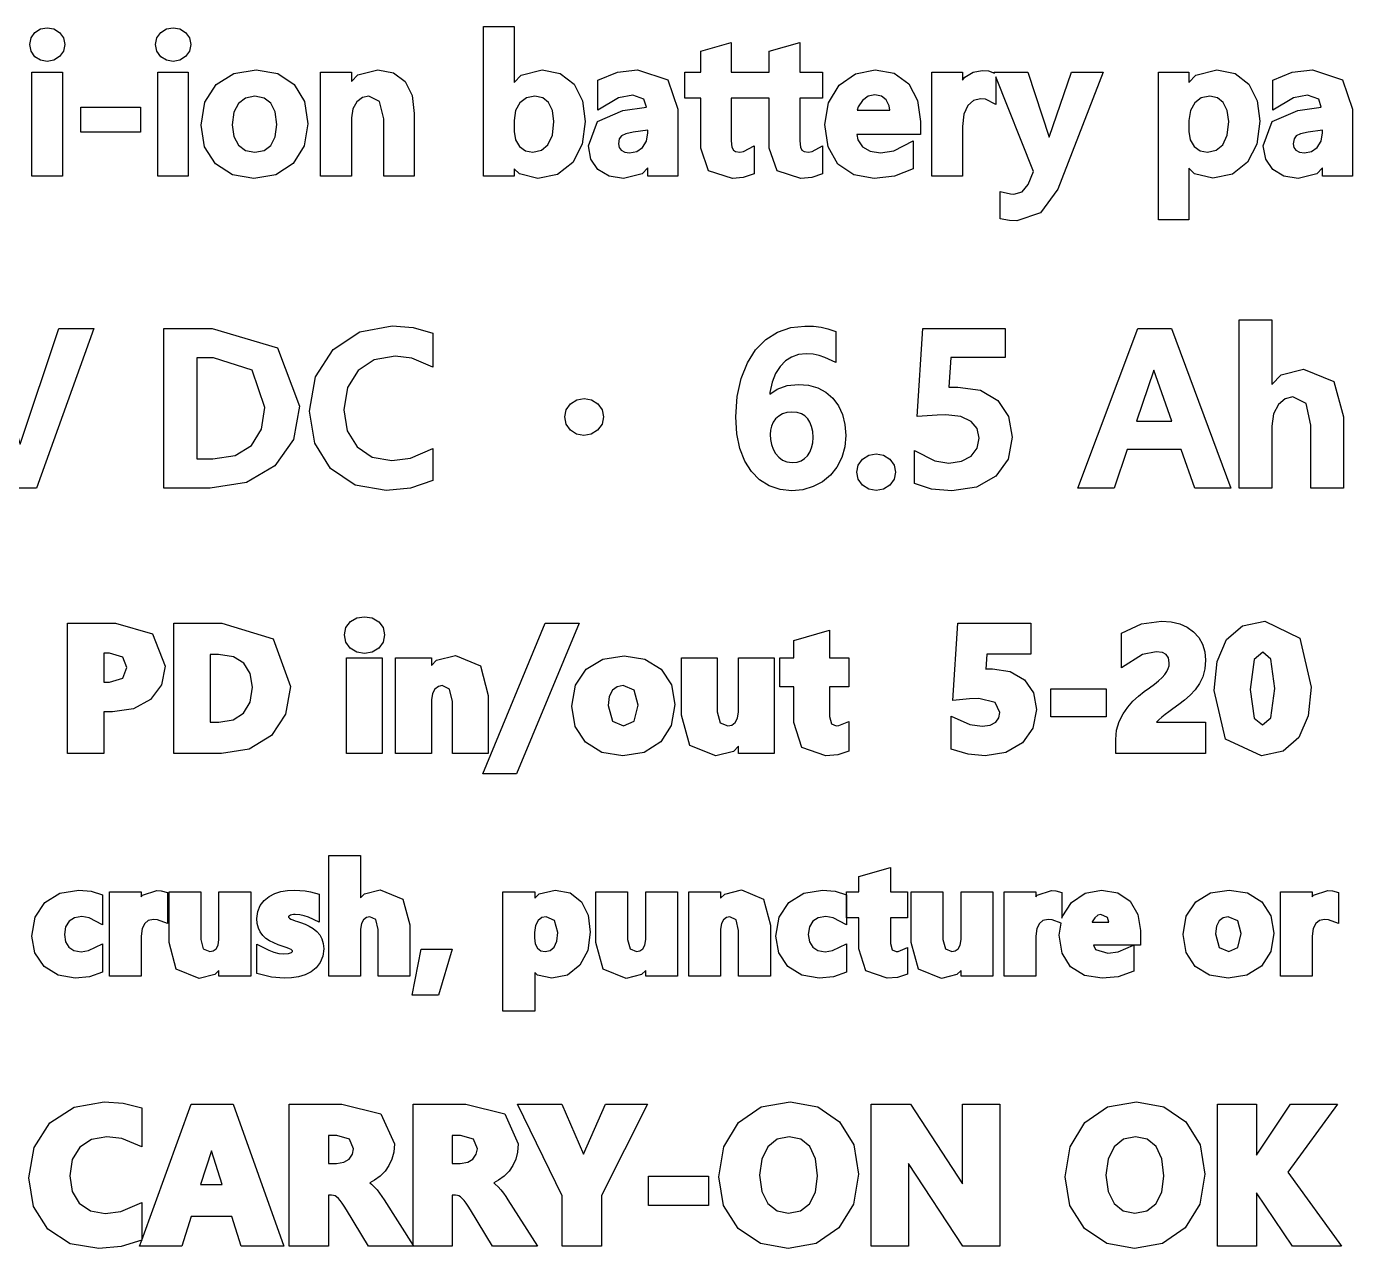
# Model space of a CAD drawing. Header units: metres. Extents: x -22.9 to 22.9, y 1.9 to 79.7.
# Drawn here: x -13.76 to 3.7, y 18.22 to 34.31 of the extents above; entities that cross this region are included whole.
import ezdxf

# ---------------------------------------------------------------- set-up
doc = ezdxf.new("R2010")
doc.units = ezdxf.units.M

msp = doc.modelspace()

# ---------------------------------------------------------------- linework, layer by layer
at = {"layer": 'MARKING'}
for points in [[(-13.4011, 34.2798), (-13.3258, 34.2324), (-13.2738, 34.16), (-13.2565, 34.0716), (-13.274, 33.9862), (-13.3258, 33.9145), (-13.401, 33.8669), (-13.4894, 33.8513), (-13.5759, 33.8662), (-13.6507, 33.9123), (-13.7023, 33.9841), (-13.7193, 34.0719), (-13.7024, 34.1597), (-13.6512, 34.2321), (-13.5766, 34.2797), (-13.4896, 34.2953)], [(-11.8322, 34.2953), (-11.7437, 34.2798), (-11.6683, 34.2324), (-11.6163, 34.16), (-11.599, 34.0716), (-11.6165, 33.9862), (-11.6683, 33.9145), (-11.7436, 33.8669), (-11.832, 33.8513), (-11.9185, 33.8662), (-11.9933, 33.9123), (-12.0449, 33.9841), (-12.0619, 34.0719), (-12.0449, 34.1597), (-11.9938, 34.2321), (-11.9191, 34.2797)], [(-7.2727, 32.369), (-7.341, 32.4387), (-7.341, 32.34), (-7.7441, 32.34), (-7.7441, 34.3104), (-7.341, 34.3104), (-7.341, 33.5746), (-7.2488, 33.6708), (-6.973, 33.7405), (-6.7346, 33.6931), (-6.5537, 33.5501), (-6.4426, 33.3331), (-6.4067, 33.0615), (-6.4467, 32.761), (-6.5701, 32.5205), (-6.769, 32.3619), (-7.0289, 32.3092)], [(-3.5793, 33.3675), (-3.5793, 32.8058), (-3.5707, 32.7241), (-3.5521, 32.6848), (-3.5234, 32.6657), (-3.465, 32.6571), (-3.4173, 32.6645), (-3.2806, 32.7387), (-3.2806, 32.3696), (-3.4246, 32.323), (-3.5658, 32.3111), (-3.8784, 32.4112), (-3.9825, 32.7109), (-3.9825, 33.3675), (-4.1839, 33.3675), (-4.1914, 33.3675), (-4.4827, 33.3675), (-4.4827, 32.8058), (-4.474, 32.7241), (-4.4554, 32.6848), (-4.4267, 32.6657), (-4.3683, 32.6571), (-4.3206, 32.6645), (-4.1839, 32.7387), (-4.1839, 32.3696), (-4.328, 32.323), (-4.4691, 32.3111), (-4.7818, 32.4112), (-4.8858, 32.7109), (-4.8858, 33.3675), (-5.0947, 33.3675), (-5.0947, 33.7097), (-4.8858, 33.7097), (-4.8858, 33.9844), (-4.4827, 34.099), (-4.4827, 33.7097), (-4.1914, 33.7097), (-4.1839, 33.7097), (-3.9825, 33.7097), (-3.9825, 33.9844), (-3.5793, 34.099), (-3.5793, 33.7097), (-3.2806, 33.7097), (-3.2806, 33.3675)], [(-13.6924, 33.7097), (-13.2893, 33.7097), (-13.2893, 32.34), (-13.6924, 32.34)], [(-12.035, 32.34), (-12.035, 33.7097), (-11.6318, 33.7097), (-11.6318, 32.34)], [(-10.7373, 33.7398), (-10.4545, 33.6931), (-10.2368, 33.5493), (-10.1009, 33.3223), (-10.0569, 33.0295), (-10.1045, 32.7388), (-10.2503, 32.5077), (-10.4783, 32.3586), (-10.7678, 32.3099), (-11.0503, 32.3573), (-11.2735, 32.5025), (-11.4165, 32.7277), (-11.4632, 33.0103), (-11.4147, 33.3125), (-11.2657, 33.5457), (-11.0327, 33.6921)], [(-9.4851, 32.34), (-9.8894, 32.34), (-9.8894, 33.7097), (-9.4851, 33.7097), (-9.4851, 33.5856), (-9.3999, 33.6738), (-9.137, 33.7404), (-8.9304, 33.7024), (-8.7763, 33.586), (-8.6849, 33.4022), (-8.6563, 33.1675), (-8.6563, 32.34), (-9.0595, 32.34), (-9.0595, 33.0972), (-9.1131, 33.3249), (-9.2546, 33.3917), (-9.3399, 33.3741), (-9.4151, 33.3168), (-9.4665, 33.2274), (-9.4851, 33.1081)], [(-5.1884, 32.34), (-5.5829, 32.34), (-5.5829, 32.4498), (-5.6557, 32.373), (-5.9042, 32.3096), (-6.0924, 32.3382), (-6.2386, 32.4262), (-6.3313, 32.5642), (-6.3623, 32.7409), (-6.2461, 33.0606), (-5.9092, 33.2065), (-5.6004, 33.2501), (-5.6333, 33.3543), (-5.7805, 33.4059), (-5.9664, 33.3723), (-6.2382, 33.2078), (-6.2382, 33.602), (-5.9806, 33.7083), (-5.7156, 33.7402), (-5.3195, 33.6101), (-5.1884, 33.2226)], [(-2.1463, 33.5546), (-2.0296, 33.3361), (-1.9926, 33.0605), (-1.9926, 32.8879), (-2.8319, 32.8879), (-2.8185, 32.8178), (-2.7558, 32.7254), (-2.6565, 32.6678), (-2.5176, 32.6474), (-2.3443, 32.6744), (-2.0902, 32.8042), (-2.0902, 32.4377), (-2.3337, 32.3388), (-2.6037, 32.3102), (-2.8708, 32.3564), (-3.0796, 32.4992), (-3.2096, 32.7261), (-3.2517, 33.0208), (-3.2052, 33.3059), (-3.0631, 33.5369), (-2.8491, 33.6894), (-2.59, 33.7401), (-2.3378, 33.6944)], [(-0.941, 32.1402), (-0.8065, 32.1059), (-0.7643, 32.1019), (-0.6544, 32.1329), (-0.574, 32.2287), (-0.5024, 32.4027), (-0.9979, 33.6468), (-0.9979, 33.2839), (-1.1376, 33.3519), (-1.2018, 33.3596), (-1.292, 33.3374), (-1.3665, 33.2703), (-1.4202, 33.156), (-1.4396, 32.9943), (-1.4396, 32.34), (-1.8427, 32.34), (-1.8427, 33.7097), (-1.4396, 33.7097), (-1.4396, 33.6052), (-1.4067, 33.644), (-1.2979, 33.7102), (-1.1779, 33.7321), (-1.0946, 33.725), (-1.0184, 33.6983), (-1.023, 33.7097), (-0.5774, 33.7097), (-0.297, 32.8541), (-0.0033, 33.7097), (0.4127, 33.7097), (-0.1858, 32.1707), (-0.4126, 31.8582), (-0.7232, 31.7514), (-0.8204, 31.756), (-0.941, 31.777)], [(1.1398, 31.7651), (1.1398, 33.7097), (1.5429, 33.7097), (1.5429, 33.5746), (1.6351, 33.6708), (1.9109, 33.7405), (2.15, 33.6933), (2.331, 33.5509), (2.4416, 33.3341), (2.4772, 33.0627), (2.4372, 32.7631), (2.3138, 32.5231), (2.1149, 32.3652), (1.855, 32.3127), (1.6139, 32.3725), (1.5429, 32.4438), (1.5429, 31.7651)], [(2.9034, 33.7083), (3.1683, 33.7402), (3.5645, 33.6101), (3.6956, 33.2226), (3.6956, 32.34), (3.301, 32.34), (3.301, 32.4498), (3.2282, 32.373), (2.9798, 32.3096), (2.7916, 32.3382), (2.6454, 32.4262), (2.5527, 32.5642), (2.5216, 32.7409), (2.6379, 33.0606), (2.9748, 33.2065), (3.2836, 33.2501), (3.2506, 33.3543), (3.1035, 33.4059), (2.9176, 33.3723), (2.6457, 33.2078), (2.6457, 33.602)], [(-10.7544, 32.6563), (-10.6318, 32.6793), (-10.545, 32.7455), (-10.4885, 32.8585), (-10.4682, 33.0225), (-10.4885, 33.1877), (-10.5452, 33.3018), (-10.6321, 33.3689), (-10.7544, 33.3922), (-10.8779, 33.3681), (-10.97, 33.2977), (-11.0313, 33.1809), (-11.0529, 33.0176), (-11.0311, 32.8611), (-10.9695, 32.7485), (-10.8769, 32.6798)], [(-6.982, 32.6813), (-6.8967, 32.7548), (-6.8388, 32.8812), (-6.8182, 33.06), (-6.8369, 33.2069), (-6.889, 33.3102), (-6.9658, 33.3713), (-7.0681, 33.3921), (-7.1792, 33.3702), (-7.2652, 33.3054), (-7.3227, 33.2048), (-7.3433, 33.0725), (-7.3433, 32.9277), (-7.3244, 32.8179), (-7.2715, 32.7323), (-7.1928, 32.6755), (-7.0955, 32.6565)], [(-2.4447, 33.3456), (-2.5071, 33.3929), (-2.5929, 33.4093), (-2.6816, 33.3918), (-2.7563, 33.3386), (-2.8132, 33.2531), (-2.8256, 33.2083), (-2.3947, 33.2083), (-2.4025, 33.2651)], [(1.6125, 32.7323), (1.6912, 32.6755), (1.7884, 32.6565), (1.902, 32.6813), (1.9873, 32.7548), (2.0452, 32.8812), (2.0657, 33.06), (2.0471, 33.2069), (1.9949, 33.3102), (1.9181, 33.3713), (1.8159, 33.3921), (1.7048, 33.3702), (1.6187, 33.3054), (1.5612, 33.2048), (1.5406, 33.0725), (1.5406, 32.9277), (1.5595, 32.8179)], [(-13.048, 32.9184), (-13.048, 33.2473), (-12.2618, 33.2473), (-12.2618, 32.9184)], [(-5.8864, 32.6558), (-5.8218, 32.6463), (-5.7265, 32.6647), (-5.6511, 32.7184), (-5.6001, 32.8008), (-5.5817, 32.9104), (-5.5817, 32.9449), (-5.7738, 32.9181), (-5.8717, 32.8974), (-5.9291, 32.8702), (-5.9573, 32.8338), (-5.9685, 32.7672), (-5.959, 32.7185), (-5.932, 32.6817)], [(2.9266, 32.8338), (2.9155, 32.7672), (2.925, 32.7185), (2.9519, 32.6817), (2.9976, 32.6558), (3.0621, 32.6463), (3.1574, 32.6647), (3.2328, 32.7184), (3.2838, 32.8008), (3.3022, 32.9104), (3.3022, 32.9449), (3.1101, 32.9181), (3.0123, 32.8974), (2.9549, 32.8702)], [(3.4485, 29.6385), (3.5758, 29.1717), (3.5758, 28.2345), (3.1488, 28.2345), (3.1488, 29.0602), (3.0847, 29.3477), (2.9116, 29.434), (2.8115, 29.4105), (2.7202, 29.3333), (2.656, 29.2108), (2.6334, 29.0498), (2.6334, 28.2345), (2.205, 28.2345), (2.205, 30.4487), (2.6334, 30.4487), (2.6334, 29.5978), (2.7561, 29.7244), (3.0527, 29.7997)], [(-14.0723, 28.2345), (-14.8131, 30.3342), (-14.3401, 30.3342), (-13.8444, 28.8115), (-13.3368, 30.3342), (-12.8743, 30.3342), (-13.6288, 28.2345)], [(-10.2484, 28.872), (-10.4913, 28.5274), (-10.8678, 28.3066), (-11.3442, 28.2345), (-11.9529, 28.2345), (-11.9529, 30.3342), (-11.3171, 30.3342), (-10.4573, 30.0816), (-10.1671, 29.3144)], [(-8.9531, 28.5952), (-8.7046, 28.6267), (-8.4124, 28.7562), (-8.4124, 28.3332), (-8.7062, 28.2312), (-9.0272, 28.2006), (-9.4362, 28.2722), (-9.7597, 28.4901), (-9.9671, 28.8255), (-10.0355, 29.2469), (-9.9586, 29.6988), (-9.7261, 30.0577), (-9.375, 30.2911), (-8.9472, 30.368), (-8.6706, 30.3466), (-8.4124, 30.2729), (-8.4124, 29.8264), (-8.6904, 29.9441), (-8.9086, 29.9721), (-9.1834, 29.9235), (-9.3971, 29.7802), (-9.5363, 29.5566), (-9.5835, 29.2636), (-9.5394, 28.9857), (-9.4098, 28.775), (-9.2109, 28.6408)], [(-3.9827, 28.2626), (-4.1106, 28.3417), (-4.219, 28.4514), (-4.3054, 28.5904), (-4.3692, 28.757), (-4.4082, 28.9504), (-4.4211, 29.1702), (-4.4042, 29.4386), (-4.353, 29.6766), (-4.271, 29.8823), (-4.1623, 30.0533), (-4.0287, 30.1888), (-3.8729, 30.2875), (-3.6994, 30.3479), (-3.5148, 30.3677), (-3.4015, 30.3637), (-3.2996, 30.3518), (-3.2102, 30.3325), (-3.1077, 30.2949), (-3.1077, 29.8869), (-3.2526, 29.9527), (-3.3256, 29.9786), (-3.4051, 29.9961), (-3.4954, 30.0019), (-3.5973, 29.9911), (-3.6893, 29.9593), (-3.7712, 29.9075), (-3.8415, 29.8356), (-3.9, 29.7426), (-3.9453, 29.6275), (-3.9747, 29.4909), (-3.9761, 29.4696), (-3.8803, 29.5357), (-3.749, 29.5829), (-3.5998, 29.5983), (-3.4655, 29.5869), (-3.3438, 29.5522), (-3.2363, 29.4951), (-3.1455, 29.4169), (-3.073, 29.319), (-3.0201, 29.2034), (-2.9874, 29.0727), (-2.9766, 28.928), (-2.9898, 28.775), (-3.0296, 28.6348), (-3.0933, 28.5103), (-3.178, 28.4036), (-3.282, 28.3172), (-3.4037, 28.2528), (-3.539, 28.2128), (-3.6847, 28.1995), (-3.8394, 28.2151)], [(-1.2031, 29.5219), (-0.9749, 29.3885), (-0.832, 29.1769), (-0.7853, 28.9043), (-0.8386, 28.6166), (-1.0006, 28.3895), (-1.2544, 28.245), (-1.5793, 28.1981), (-1.8469, 28.2196), (-2.0691, 28.2951), (-2.0691, 28.7272), (-1.803, 28.5937), (-1.6183, 28.5632), (-1.4522, 28.5867), (-1.3265, 28.6548), (-1.2474, 28.7574), (-1.2208, 28.8902), (-1.2475, 29.0183), (-1.3262, 29.1127), (-1.4613, 29.1753), (-1.657, 29.1977), (-1.7744, 29.1936), (-2.0378, 29.1773), (-1.9597, 30.3342), (-0.8765, 30.3342), (-0.8765, 29.9549), (-1.5938, 29.9549), (-1.62, 29.5618), (-1.5858, 29.5633), (-1.4984, 29.5647)], [(0.868, 30.3342), (1.3135, 30.3342), (2.0937, 28.2345), (1.619, 28.2345), (1.4396, 28.7426), (0.7285, 28.7426), (0.5562, 28.2345), (0.0817, 28.2345)], [(-10.6671, 29.0087), (-10.6222, 29.2963), (-10.7908, 29.7845), (-11.302, 29.9491), (-11.5188, 29.9491), (-11.5188, 28.6183), (-11.3103, 28.6183), (-11.0143, 28.664), (-10.8006, 28.7961)], [(1.0819, 29.7875), (0.8506, 29.1166), (1.3154, 29.1166)], [(-6.599, 29.3433), (-6.5167, 29.3952), (-6.4203, 29.4123), (-6.3236, 29.3952), (-6.2415, 29.3433), (-6.1845, 29.265), (-6.1654, 29.1699), (-6.1849, 29.076), (-6.2426, 28.9977), (-6.3258, 28.9452), (-6.4245, 28.9279), (-6.5202, 28.9454), (-6.6014, 28.9984), (-6.6566, 29.0768), (-6.6751, 29.1702), (-6.656, 29.265)], [(-3.751, 28.5784), (-3.6807, 28.57), (-3.6174, 28.5761), (-3.5632, 28.5941), (-3.5171, 28.6226), (-3.4793, 28.6601), (-3.449, 28.7075), (-3.4261, 28.7647), (-3.4115, 28.83), (-3.4066, 28.9017), (-3.4113, 28.9772), (-3.425, 29.0441), (-3.4469, 29.1013), (-3.4765, 29.1477), (-3.514, 29.1841), (-3.5601, 29.2113), (-3.6164, 29.2289), (-3.6843, 29.235), (-3.7521, 29.2285), (-3.8098, 29.2097), (-3.8584, 29.1808), (-3.8987, 29.1438), (-3.9301, 29.1002), (-3.9531, 29.0499), (-3.9669, 28.9955), (-3.9716, 28.9391), (-3.9671, 28.8744), (-3.9535, 28.8078), (-3.9307, 28.7443), (-3.899, 28.6879), (-3.8583, 28.6403), (-3.8091, 28.6027)], [(-2.811, 28.536), (-2.755, 28.6143), (-2.6732, 28.6671), (-2.5764, 28.6846), (-2.4786, 28.6672), (-2.3962, 28.6146), (-2.3394, 28.5362), (-2.3201, 28.4423), (-2.3394, 28.3495), (-2.3964, 28.2718), (-2.4788, 28.22), (-2.5764, 28.2029), (-2.673, 28.22), (-2.7548, 28.272), (-2.811, 28.3497), (-2.8299, 28.4423)], [(-9.4985, 26.4755), (-9.4131, 26.5249), (-9.3119, 26.5406), (-9.21, 26.5249), (-9.1251, 26.4753), (-9.0676, 26.3974), (-9.0487, 26.3011), (-9.0675, 26.2038), (-9.1247, 26.1246), (-9.2096, 26.0739), (-9.3121, 26.0578), (-9.414, 26.0744), (-9.4993, 26.1263), (-9.5564, 26.2057), (-9.5754, 26.3009), (-9.5564, 26.3976)], [(-13.2233, 24.7392), (-13.2233, 26.4541), (-12.5924, 26.4541), (-12.1036, 26.3168), (-11.9355, 25.8915), (-11.9848, 25.6434), (-12.1306, 25.4509), (-12.3534, 25.3281), (-12.6288, 25.2889), (-12.7444, 25.2889), (-12.7444, 24.7392)], [(-10.3502, 25.2589), (-10.5386, 24.9774), (-10.8304, 24.7975), (-11.1943, 24.7392), (-11.8239, 24.7392), (-11.8239, 26.4541), (-11.1901, 26.4541), (-10.5155, 26.2484), (-10.2873, 25.6223)], [(-7.313, 24.4743), (-7.7562, 24.4743), (-6.932, 26.4541), (-6.4851, 26.4541)], [(-2.9338, 24.7688), (-3.0798, 24.7225), (-3.236, 24.7107), (-3.5548, 24.821), (-3.6597, 25.1478), (-3.6597, 25.6192), (-3.8444, 25.6192), (-3.8444, 25.9981), (-3.6597, 25.9981), (-3.6597, 26.2294), (-3.1897, 26.3636), (-3.1897, 25.9981), (-2.9338, 25.9981), (-2.9338, 25.6192), (-3.1897, 25.6192), (-3.1897, 25.2262), (-3.1639, 25.1287), (-3.1003, 25.102), (-3.0678, 25.1066), (-2.9338, 25.1626)], [(-0.6233, 25.7105), (-0.504, 25.5376), (-0.465, 25.3181), (-0.5109, 25.0752), (-0.6503, 24.8789), (-0.8664, 24.752), (-1.1389, 24.7111), (-1.3639, 24.7294), (-1.5877, 24.7956), (-1.5877, 25.2325), (-1.3426, 25.1235), (-1.1796, 25.1008), (-1.0743, 25.1148), (-1.002, 25.1532), (-0.9596, 25.2096), (-0.9463, 25.2785), (-1.0094, 25.4124), (-1.2245, 25.4631), (-1.3477, 25.4587), (-1.5678, 25.4382), (-1.4995, 26.4541), (-0.5393, 26.4541), (-0.5393, 26.0475), (-1.1196, 26.0475), (-1.1332, 25.852), (-1.1203, 25.8529), (-1.0458, 25.8547), (-0.8103, 25.8199)], [(1.2833, 25.9318), (1.2721, 26.0012), (1.2442, 26.0428), (1.194, 26.0698), (1.1109, 26.0802), (0.9301, 26.0435), (0.6551, 25.8679), (0.6551, 26.3249), (0.9195, 26.4454), (1.1825, 26.4811), (1.3081, 26.4724), (1.4204, 26.4463), (1.5201, 26.4032), (1.6046, 26.3436), (1.6726, 26.2685), (1.722, 26.179), (1.752, 26.0781), (1.7618, 25.9684), (1.7523, 25.8536), (1.7237, 25.7511), (1.68, 25.6606), (1.6246, 25.5797), (1.5594, 25.5071), (1.486, 25.4421), (1.4088, 25.3828), (1.3304, 25.3268), (1.2784, 25.2894), (1.2291, 25.2529), (1.1848, 25.2175), (1.1471, 25.1837), (1.1172, 25.1522), (1.1159, 25.1504), (1.7594, 25.1504), (1.7594, 24.7392), (0.5782, 24.7392), (0.5782, 24.922), (0.5893, 25.0466), (0.6235, 25.1609), (0.6743, 25.2618), (0.7358, 25.3505), (0.8055, 25.4287), (0.8804, 25.4963), (0.955, 25.5547), (1.0242, 25.6057), (1.0888, 25.6539), (1.1433, 25.6985), (1.1887, 25.7407), (1.2247, 25.781), (1.2516, 25.8197), (1.2696, 25.8567), (1.28, 25.8939)], [(3.1507, 25.6115), (3.1107, 25.2347), (2.9877, 24.9509), (2.7812, 24.77), (2.4956, 24.7085), (2.024, 24.9293), (1.8726, 25.5673), (1.913, 25.952), (2.0374, 26.2398), (2.2483, 26.4219), (2.5414, 26.4837), (3.003, 26.2589)], [(-12.4931, 25.733), (-12.4401, 25.8725), (-12.4927, 26.0076), (-12.6713, 26.0586), (-12.7444, 26.0586), (-12.7444, 25.6809), (-12.6715, 25.6809)], [(-11.345, 25.1504), (-11.2318, 25.1504), (-11.041, 25.1825), (-10.9048, 25.2729), (-10.818, 25.4168), (-10.7879, 25.6119), (-10.8174, 25.7942), (-10.9025, 25.9273), (-11.0388, 26.0117), (-11.2336, 26.0418), (-11.345, 26.0418)], [(-8.9021, 25.9981), (-8.4311, 25.9981), (-8.4311, 25.8989), (-8.3626, 25.9681), (-8.1156, 26.0288), (-7.7867, 25.8926), (-7.6825, 25.5043), (-7.6825, 24.7392), (-8.1524, 24.7392), (-8.1524, 25.425), (-8.1914, 25.5887), (-8.2889, 25.6342), (-8.3391, 25.6237), (-8.3858, 25.5871), (-8.4187, 25.5276), (-8.4311, 25.4443), (-8.4311, 24.7392), (-8.9021, 24.7392)], [(-6.5822, 25.3644), (-6.5361, 25.6385), (-6.3948, 25.8505), (-6.1744, 25.9834), (-5.8953, 26.0266), (-5.6209, 25.9832), (-5.4075, 25.8499), (-5.2723, 25.6433), (-5.2281, 25.3845), (-5.2733, 25.1084), (-5.4122, 24.8921), (-5.6309, 24.7552), (-5.9106, 24.7107), (-6.1862, 24.7539), (-6.4014, 24.8869), (-6.5378, 25.097)], [(2.5127, 25.118), (2.6208, 25.2101), (2.6713, 25.5969), (2.6218, 25.9837), (2.5174, 26.0743), (2.4034, 25.9788), (2.3506, 25.5803), (2.4021, 25.207)], [(-9.5497, 24.7392), (-9.5497, 25.9981), (-9.0787, 25.9981), (-9.0787, 24.7392)], [(-4.3884, 24.7392), (-4.3884, 24.8346), (-4.4557, 24.7677), (-4.6866, 24.7084), (-5.0292, 24.8468), (-5.1381, 25.2427), (-5.1381, 25.9981), (-4.6682, 25.9981), (-4.6682, 25.2895), (-4.6298, 25.1445), (-4.5301, 25.1026), (-4.4765, 25.113), (-4.4318, 25.1467), (-4.4005, 25.2038), (-4.3884, 25.2906), (-4.3884, 25.9981), (-3.9185, 25.9981), (-3.9185, 24.7392)], [(-5.9081, 25.6347), (-5.9871, 25.6194), (-6.048, 25.5721), (-6.0891, 25.4901), (-6.1037, 25.3729), (-6.0482, 25.1665), (-5.9005, 25.1055), (-5.7613, 25.1675), (-5.709, 25.3771), (-5.7611, 25.5732)], [(0.4518, 25.2244), (-0.2762, 25.2244), (-0.2762, 25.5897), (0.4518, 25.5897)], [(-9.7838, 23.3965), (-9.364, 23.3965), (-9.364, 22.8409), (-9.3108, 22.8926), (-9.1048, 22.9437), (-8.8078, 22.8243), (-8.7135, 22.4834), (-8.7135, 21.8065), (-9.1327, 21.8065), (-9.1327, 22.4232), (-9.1646, 22.5549), (-9.2431, 22.5908), (-9.2865, 22.5818), (-9.3258, 22.5509), (-9.3534, 22.5001), (-9.364, 22.4277), (-9.364, 21.8065), (-9.7838, 21.8065)], [(-2.7123, 21.8789), (-2.805, 22.1675), (-2.805, 22.5777), (-2.9669, 22.5777), (-2.9669, 22.9167), (-2.805, 22.9167), (-2.805, 23.1185), (-2.3861, 23.2381), (-2.3861, 22.9167), (-2.1618, 22.9167), (-2.1618, 22.5777), (-2.3861, 22.5777), (-2.3861, 22.2372), (-2.3641, 22.1538), (-2.3108, 22.1315), (-2.2837, 22.1354), (-2.1618, 22.1863), (-2.1618, 21.8333), (-2.2926, 21.7919), (-2.4307, 21.7814)], [(-13.042, 22.1306), (-12.9451, 22.1459), (-12.7609, 22.2353), (-12.7609, 21.8591), (-12.9324, 21.7981), (-13.1204, 21.7818), (-13.3467, 21.8197), (-13.5307, 21.9367), (-13.6504, 22.1159), (-13.6897, 22.337), (-13.648, 22.5858), (-13.5203, 22.7796), (-13.322, 22.9019), (-13.0746, 22.9414), (-12.9089, 22.9286), (-12.7609, 22.8784), (-12.7609, 22.4844), (-12.937, 22.5775), (-13.0323, 22.5926), (-13.1309, 22.5765), (-13.2021, 22.5311), (-13.2473, 22.4593), (-13.2634, 22.3578), (-13.2481, 22.2592), (-13.2052, 22.1896), (-13.1375, 22.1461)], [(-12.6709, 21.8065), (-12.6709, 22.9167), (-12.2511, 22.9167), (-12.2511, 22.8528), (-12.2362, 22.875), (-12.0468, 22.9347), (-11.9874, 22.9308), (-11.9079, 22.9097), (-11.9079, 22.5019), (-12.0371, 22.5507), (-12.0907, 22.5565), (-12.1582, 22.5426), (-12.2057, 22.5039), (-12.2386, 22.4364), (-12.2511, 22.3357), (-12.2511, 21.8065)], [(-11.7899, 21.9016), (-11.8859, 22.2508), (-11.8859, 22.9167), (-11.4671, 22.9167), (-11.4671, 22.2927), (-11.434, 22.1677), (-11.3492, 22.1321), (-11.3041, 22.1409), (-11.2662, 22.1694), (-11.2394, 22.2183), (-11.2289, 22.2934), (-11.2289, 22.9167), (-10.8101, 22.9167), (-10.8101, 21.8065), (-11.2289, 21.8065), (-11.2289, 21.8852), (-11.2825, 21.8318), (-11.487, 21.7793)], [(-10.7234, 22.5015), (-10.7281, 22.5685), (-10.7174, 22.6594), (-10.6842, 22.74), (-10.6327, 22.8062), (-10.5683, 22.8577), (-10.4938, 22.896), (-10.4117, 22.9215), (-10.3247, 22.9362), (-10.2356, 22.9411), (-10.1641, 22.9383), (-10.0925, 22.9302), (-10.0208, 22.9171), (-9.91, 22.8885), (-9.91, 22.5178), (-10.0477, 22.5852), (-10.1054, 22.6041), (-10.1647, 22.6156), (-10.2229, 22.6194), (-10.2465, 22.6184), (-10.2684, 22.6152), (-10.2871, 22.6104), (-10.3009, 22.6048), (-10.309, 22.5995), (-10.3128, 22.5954), (-10.3137, 22.5937), (-10.3139, 22.5924), (-10.3129, 22.5862), (-10.3096, 22.5808), (-10.2994, 22.5717), (-10.2812, 22.5607), (-10.2564, 22.5496), (-10.2261, 22.5387), (-10.1921, 22.5277), (-10.1565, 22.5156), (-10.0953, 22.4921), (-10.0384, 22.4657), (-9.986, 22.4346), (-9.9397, 22.3967), (-9.9012, 22.3514), (-9.8723, 22.2979), (-9.8548, 22.2365), (-9.8492, 22.1665), (-9.8604, 22.071), (-9.8954, 21.9873), (-9.949, 21.9192), (-10.0164, 21.866), (-10.0947, 21.8273), (-10.1812, 21.8015), (-10.2727, 21.7869), (-10.3676, 21.782), (-10.5347, 21.7954), (-10.7278, 21.8453), (-10.7278, 22.2306), (-10.5731, 22.1496), (-10.5042, 22.1239), (-10.4383, 22.1088), (-10.3773, 22.1038), (-10.3144, 22.1086), (-10.2746, 22.1206), (-10.2612, 22.1313), (-10.2584, 22.1409), (-10.2586, 22.1418), (-10.2624, 22.147), (-10.2768, 22.1578), (-10.3008, 22.1702), (-10.3315, 22.1824), (-10.3682, 22.1941), (-10.4086, 22.2071), (-10.4484, 22.2219), (-10.5074, 22.2463), (-10.5614, 22.2736), (-10.6095, 22.3059), (-10.6512, 22.3445), (-10.6846, 22.3902), (-10.709, 22.4424)], [(-7.0324, 21.8218), (-7.07, 21.8559), (-7.07, 21.3473), (-7.4898, 21.3473), (-7.4898, 22.9167), (-7.07, 22.9167), (-7.07, 22.8375), (-7.0124, 22.8924), (-6.8023, 22.9423), (-6.6053, 22.9041), (-6.457, 22.7883), (-6.3678, 22.6116), (-6.3391, 22.3898), (-6.3724, 22.1476), (-6.4751, 21.9525), (-6.6385, 21.8237), (-6.8474, 21.7809)], [(-5.6637, 21.8318), (-5.8681, 21.7793), (-6.171, 21.9016), (-6.2671, 22.2508), (-6.2671, 22.9167), (-5.8482, 22.9167), (-5.8482, 22.2927), (-5.8152, 22.1677), (-5.7303, 22.1321), (-5.6852, 22.1409), (-5.6473, 22.1694), (-5.6206, 22.2183), (-5.61, 22.2934), (-5.61, 22.9167), (-5.1912, 22.9167), (-5.1912, 21.8065), (-5.61, 21.8065), (-5.61, 21.8852)], [(-5.0435, 22.9167), (-4.6237, 22.9167), (-4.6237, 22.8348), (-4.569, 22.8901), (-4.3504, 22.9438), (-4.0595, 22.8233), (-3.9676, 22.481), (-3.9676, 21.8065), (-4.3864, 21.8065), (-4.3864, 22.4106), (-4.4201, 22.552), (-4.5029, 22.5907), (-4.545, 22.5818), (-4.5847, 22.5508), (-4.6129, 22.4998), (-4.6237, 22.4276), (-4.6237, 21.8065), (-5.0435, 21.8065)], [(-3.2481, 22.1306), (-3.1513, 22.1459), (-2.9671, 22.2353), (-2.9671, 21.8591), (-3.1386, 21.7981), (-3.3266, 21.7818), (-3.5529, 21.8197), (-3.7368, 21.9367), (-3.8566, 22.1159), (-3.8959, 22.337), (-3.8542, 22.5858), (-3.7265, 22.7796), (-3.5281, 22.9019), (-3.2808, 22.9414), (-3.115, 22.9286), (-2.9671, 22.8784), (-2.9671, 22.4844), (-3.1432, 22.5775), (-3.2384, 22.5926), (-3.3371, 22.5765), (-3.4082, 22.5311), (-3.4534, 22.4593), (-3.4696, 22.3578), (-3.4542, 22.2592), (-3.4113, 22.1896), (-3.3437, 22.1461)], [(-1.5121, 21.8318), (-1.7165, 21.7793), (-2.0194, 21.9016), (-2.1155, 22.2508), (-2.1155, 22.9167), (-1.6967, 22.9167), (-1.6967, 22.2927), (-1.6636, 22.1677), (-1.5787, 22.1321), (-1.5336, 22.1409), (-1.4957, 22.1694), (-1.469, 22.2183), (-1.4585, 22.2934), (-1.4585, 22.9167), (-1.0396, 22.9167), (-1.0396, 21.8065), (-1.4585, 21.8065), (-1.4585, 21.8852)], [(0.8158, 22.218), (0.8158, 21.8723), (0.6128, 21.8015), (0.3984, 21.7818), (0.1655, 21.8181), (-0.0158, 21.9314), (-0.1288, 22.1126), (-0.1654, 22.3461), (-0.1395, 22.5059), (-0.2581, 22.5507), (-0.3117, 22.5565), (-0.3792, 22.5426), (-0.4267, 22.5039), (-0.4596, 22.4364), (-0.4721, 22.3357), (-0.4721, 21.8065), (-0.8919, 21.8065), (-0.8919, 22.9167), (-0.4721, 22.9167), (-0.4721, 22.8528), (-0.4572, 22.875), (-0.2678, 22.9347), (-0.2083, 22.9308), (-0.1289, 22.9097), (-0.1289, 22.5713), (-0.1261, 22.589), (-0.0056, 22.7795), (0.1747, 22.9016), (0.3899, 22.9419), (0.6053, 22.9058), (0.7701, 22.7946), (0.8716, 22.6216), (0.9037, 22.4076), (0.9037, 22.218)], [(1.6313, 22.7865), (1.8256, 22.9037), (2.0715, 22.9417), (2.3132, 22.9035), (2.5015, 22.7859), (2.6208, 22.6036), (2.6597, 22.3755), (2.6199, 22.1322), (2.4973, 21.9415), (2.3045, 21.8207), (2.0581, 21.7815), (1.8153, 21.8195), (1.6255, 21.9369), (1.5051, 22.1222), (1.4659, 22.3579), (1.5065, 22.5994)], [(3.1669, 22.8528), (3.1818, 22.875), (3.3712, 22.9347), (3.4307, 22.9308), (3.5101, 22.9097), (3.5101, 22.5019), (3.3809, 22.5507), (3.3273, 22.5565), (3.2598, 22.5426), (3.2123, 22.5039), (3.1794, 22.4364), (3.1669, 22.3357), (3.1669, 21.8065), (2.7471, 21.8065), (2.7471, 22.9167), (3.1669, 22.9167)], [(-6.7683, 22.3818), (-6.81, 22.5428), (-6.9221, 22.5909), (-6.9779, 22.5792), (-7.027, 22.5407), (-7.0616, 22.4766), (-7.0747, 22.3839), (-7.0747, 22.312), (-7.063, 22.2321), (-7.0325, 22.1762), (-6.9889, 22.1424), (-6.9332, 22.1311), (-6.8654, 22.1459), (-6.8157, 22.1893), (-6.7807, 22.2684)], [(0.4719, 22.5828), (0.3835, 22.6192), (0.3437, 22.6104), (0.3021, 22.5781), (0.2686, 22.5246), (0.2671, 22.5189), (0.4891, 22.5189)], [(1.9404, 22.5376), (1.905, 22.4671), (1.8924, 22.3656), (1.9404, 22.187), (2.0669, 22.1348), (2.1859, 22.1878), (2.2311, 22.369), (2.1861, 22.5383), (2.0598, 22.5911), (1.9925, 22.5781)], [(0.8119, 22.218), (0.2843, 22.218), (0.3124, 22.1579), (0.4744, 22.1133), (0.6101, 22.1305)], [(-8.5638, 22.1642), (-8.1599, 22.1642), (-8.3356, 21.5588), (-8.6858, 21.5588)], [(-10.3757, 18.255), (-10.9341, 18.255), (-11.0587, 18.6444), (-11.5931, 18.6444), (-11.7165, 18.255), (-12.2734, 18.255), (-12.245, 18.333), (-12.5142, 18.2484), (-12.8076, 18.2241), (-13.1869, 18.2865), (-13.4824, 18.4781), (-13.669, 18.7757), (-13.7302, 19.1526), (-13.6617, 19.5546), (-13.4536, 19.8762), (-13.1347, 20.0859), (-12.74, 20.1546), (-12.4914, 20.1377), (-12.2449, 20.0768), (-12.2449, 19.56), (-12.5084, 19.6705), (-12.7037, 19.6947), (-12.9052, 19.6596), (-13.0591, 19.5575), (-13.1591, 19.3964), (-13.1935, 19.1803), (-13.1612, 18.9733), (-13.0672, 18.8182), (-12.9212, 18.7197), (-12.7257, 18.6857), (-12.5219, 18.7116), (-12.2449, 18.8272), (-12.2449, 18.3334), (-11.5924, 20.125), (-11.0409, 20.125)], [(-9.1474, 18.994), (-9.1138, 18.9508), (-9.0826, 18.9073), (-9.0546, 18.8653), (-8.6704, 18.2643), (-8.6704, 20.125), (-7.9782, 20.125), (-7.4649, 19.9972), (-7.2875, 19.5998), (-7.2962, 19.4911), (-7.3199, 19.3996), (-7.3582, 19.3165), (-7.4094, 19.2422), (-7.473, 19.1771), (-7.5478, 19.122), (-7.6103, 19.0892), (-7.5897, 19.0723), (-7.5518, 19.0346), (-7.5157, 18.994), (-7.4821, 18.9508), (-7.4509, 18.9073), (-7.4229, 18.8653), (-7.0328, 18.255), (-7.6288, 18.255), (-7.9184, 18.734), (-7.9476, 18.7813), (-7.9747, 18.8219), (-8.0003, 18.8559), (-8.0248, 18.8829), (-8.0476, 18.9027), (-8.0684, 18.9155), (-8.0883, 18.9225), (-8.1133, 18.9252), (-8.1563, 18.9252), (-8.1563, 18.255), (-8.6645, 18.255), (-8.6704, 18.255), (-9.2605, 18.255), (-9.5501, 18.734), (-9.5792, 18.7813), (-9.6064, 18.8219), (-9.632, 18.8559), (-9.6565, 18.8829), (-9.6793, 18.9027), (-9.7001, 18.9155), (-9.7199, 18.9225), (-9.745, 18.9252), (-9.788, 18.9252), (-9.788, 18.255), (-10.302, 18.255), (-10.302, 20.125), (-9.6098, 20.125), (-9.0966, 19.9972), (-8.9192, 19.5998), (-8.9279, 19.4911), (-8.9516, 19.3996), (-8.9899, 19.3165), (-9.0411, 19.2422), (-9.1046, 19.1771), (-9.1795, 19.122), (-9.2419, 19.0892), (-9.2214, 19.0723), (-9.1834, 19.0346)], [(-6.1405, 20.125), (-5.5861, 20.125), (-6.1939, 18.9232), (-6.1939, 18.255), (-6.7079, 18.255), (-6.7079, 18.9162), (-7.2994, 20.125), (-6.7135, 20.125), (-6.4283, 19.4646)], [(-3.7079, 20.1553), (-3.3456, 20.0897), (-3.0573, 19.8912), (-2.8711, 19.5859), (-2.8099, 19.2023), (-2.8732, 18.8085), (-3.066, 18.4949), (-3.3634, 18.291), (-3.736, 18.2236), (-4.1002, 18.2888), (-4.3929, 18.4863), (-4.5835, 18.7891), (-4.6463, 19.1666), (-4.5827, 19.5633), (-4.3895, 19.8803), (-4.0887, 20.087)], [(-0.9458, 20.125), (-0.9458, 18.255), (-1.4362, 18.255), (-2.1488, 19.3415), (-2.1479, 19.2773), (-2.1479, 18.255), (-2.6401, 18.255), (-2.6401, 20.125), (-2.1231, 20.125), (-1.4376, 19.0733), (-1.438, 19.0968), (-1.438, 20.125)], [(0.4708, 20.087), (0.8516, 20.1553), (1.2139, 20.0897), (1.5022, 19.8912), (1.6885, 19.5859), (1.7496, 19.2023), (1.6863, 18.8085), (1.4935, 18.4949), (1.1961, 18.291), (0.8235, 18.2236), (0.4594, 18.2888), (0.1667, 18.4863), (-0.024, 18.7891), (-0.0868, 19.1666), (-0.0232, 19.5633), (0.17, 19.8803)], [(3.5517, 18.255), (2.9043, 18.255), (2.4335, 18.9563), (2.4335, 18.255), (1.9194, 18.255), (1.9194, 20.125), (2.4335, 20.125), (2.4335, 19.4516), (2.8794, 20.125), (3.4996, 20.125), (2.8456, 19.2303)], [(-9.788, 19.7098), (-9.788, 19.3428), (-9.6821, 19.3428), (-9.5842, 19.3585), (-9.5154, 19.4008), (-9.4714, 19.4634), (-9.4576, 19.5346), (-9.5087, 19.6626), (-9.6781, 19.7098)], [(-8.0464, 19.7098), (-8.1563, 19.7098), (-8.1563, 19.3428), (-8.0504, 19.3428), (-7.9525, 19.3585), (-7.8838, 19.4008), (-7.8397, 19.4634), (-7.8259, 19.5346), (-7.877, 19.6626)], [(-3.7283, 18.6863), (-3.5717, 18.7178), (-3.4527, 18.811), (-3.3738, 18.9656), (-3.3462, 19.1807), (-3.3732, 19.4054), (-3.4502, 19.566), (-3.5657, 19.6618), (-3.7189, 19.694), (-3.8784, 19.6606), (-4.0007, 19.561), (-4.0817, 19.4008), (-4.1098, 19.1874), (-4.0818, 18.9729), (-4.0009, 18.815), (-3.881, 18.7186)], [(0.6785, 18.7186), (0.8312, 18.6863), (0.9879, 18.7178), (1.1068, 18.811), (1.1857, 18.9656), (1.2133, 19.1807), (1.1864, 19.4054), (1.1093, 19.566), (0.9938, 19.6618), (0.8406, 19.694), (0.6811, 19.6606), (0.5588, 19.561), (0.4778, 19.4008), (0.4497, 19.1874), (0.4778, 18.9729), (0.5586, 18.815)], [(-11.1873, 19.067), (-11.3286, 19.5096), (-11.4708, 19.067)], [(-4.7844, 18.7873), (-5.5719, 18.7873), (-5.5719, 19.1768), (-4.7844, 19.1768)]]:
    msp.add_lwpolyline(points, close=True, dxfattribs=at)

doc.saveas('drawing.dxf')
